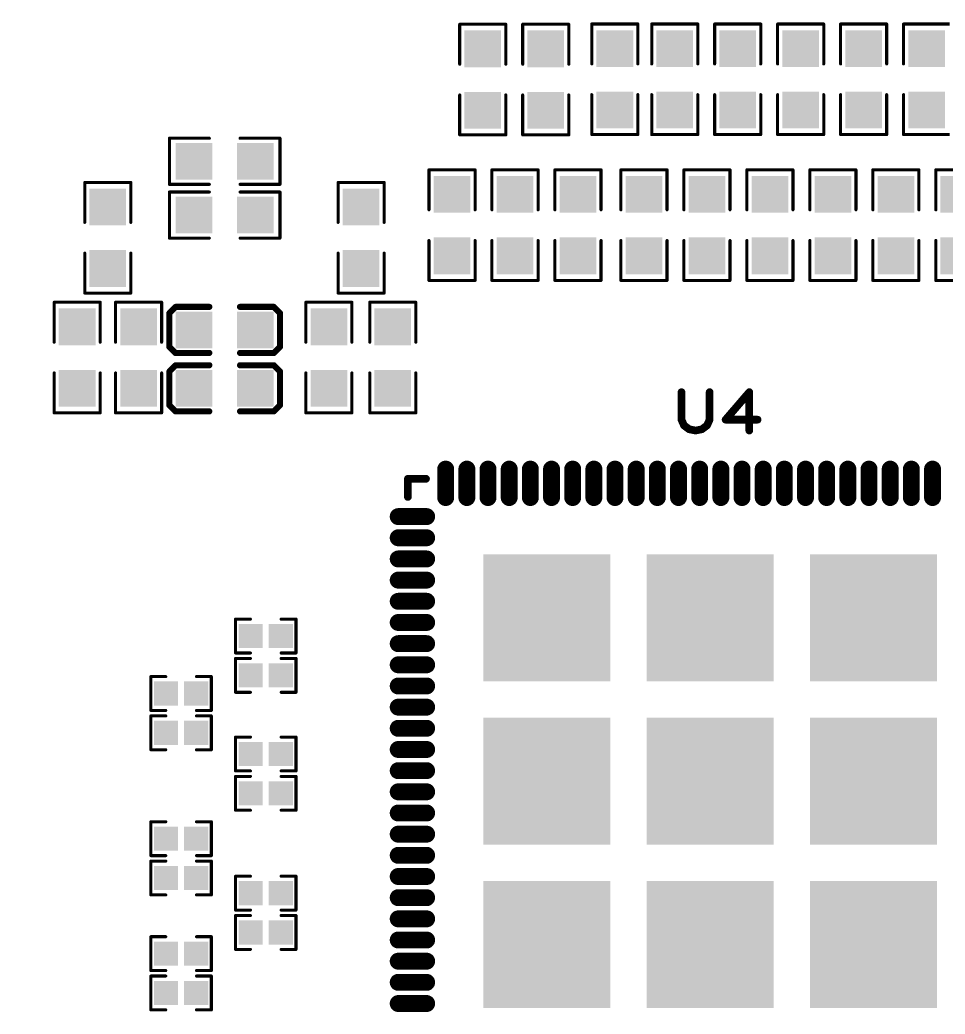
# Model space of a CAD drawing. Extents: x -13 to 102, y 0 to 99.
# Drawn here: x 13.78 to 29.08, y 48.15 to 64.59 of the extents above; entities that cross this region are included whole.
import ezdxf

# ---------------------------------------------------------------- set-up
doc = ezdxf.new("R2010")
doc.units = 0
doc.layers.get('0').update_dxf_attribs({"linetype": 'CONTINUOUS'})
doc.layers.get('DEFPOINTS').update_dxf_attribs({"linetype": 'CONTINUOUS'})
doc.layers.add('SILK_TOP_ART', color=251, linetype='CONTINUOUS')
doc.layers.add('SOLDER_TOP_ART', color=18, linetype='CONTINUOUS')
doc.layers.get('0').off()
doc.dimstyles.get("Standard").update_dxf_attribs({"dimtxt": 3, "dimasz": 3, "dimexe": 0.18, "dimexo": 0, "dimgap": 1.5, "dimtad": 0, "dimtih": 1, "dimtoh": 1, "dimzin": 0, "dimcen": 0.09, "dimazin": 3, "dimtfac": 1, "dimtofl": 0, "dimtmove": 0, "dimatfit": 3})

# ---------------------------------------------------------------- blocks, each defined once
blk = doc.blocks.new('ROUND_214')
at = {"const_width": 0.0508}
blk.add_lwpolyline([(-0.0254, 0, 1), (0.0254, 0, 1)], format="xyb", close=True, dxfattribs=at)
blk = doc.blocks.new('ROUND_159')
at = {"const_width": 0.0635}
blk.add_lwpolyline([(-0.03175, 0, 1), (0.03175, 0, 1)], format="xyb", close=True, dxfattribs=at)
blk = doc.blocks.new('ROUND_320')
at = {"const_width": 0.0254}
blk.add_lwpolyline([(-0.0127, 0, 1), (0.0127, 0, 1)], format="xyb", close=True, dxfattribs=at)
blk = doc.blocks.new('OBLONG_377')
at = {"const_width": 0.28}
blk.add_lwpolyline([(0, 0.235), (0, -0.235)], dxfattribs=at)
at = {"const_width": 0.14}
for points in [[(-0.07, 0.235, 1), (0.07, 0.235, 1)], [(-0.07, -0.235, 1), (0.07, -0.235, 1)]]:
    blk.add_lwpolyline(points, format="xyb", close=True, dxfattribs=at)
blk = doc.blocks.new('OBLONG_376')
at = {"const_width": 0.28}
blk.add_lwpolyline([(0.235, 0), (-0.235, 0)], dxfattribs=at)
at = {"const_width": 0.14}
for points in [[(-0.305, 0, 1), (-0.165, 0, 1)], [(0.165, 0, 1), (0.305, 0, 1)]]:
    blk.add_lwpolyline(points, format="xyb", close=True, dxfattribs=at)
blk = doc.blocks.new('SQUARE_333')
blk.add_solid([(0.304, 0.304), (0.304, -0.304), (-0.304, 0.304), (-0.304, -0.304)])
blk = doc.blocks.new('SQUARE_362')
blk.add_solid([(0.2, 0.2), (0.2, -0.2), (-0.2, 0.2), (-0.2, -0.2)])
blk = doc.blocks.new('*U174')
at = {"layer": 'SOLDER_TOP_ART', "color": 0, "linetype": 'CONTINUOUS'}
blk.add_text('88.00', height=3, dxfattribs=at).set_placement((39.771, 0.605))
blk = doc.blocks.new('*D168')
at = {"layer": 'DEFPOINTS', "color": 0, "linetype": 'CONTINUOUS'}
for p in [(1, 82.538), (89, 61.962), (89, 2.079)]:
    blk.add_point(p, dxfattribs=at)
at = {"layer": 'SOLDER_TOP_ART', "color": 0, "linetype": 'CONTINUOUS'}
for p, q in [((1, 82.538), (1, 1.899)), ((89, 61.962), (89, 1.899)), ((4, 2.079), (38.441, 2.079)), ((86, 2.079), (51.559, 2.079))]:
    blk.add_line(p, q, dxfattribs=at)
for points in [[(4, 2.579), (4, 1.579), (1, 2.079)], [(86, 2.579), (86, 1.579), (89, 2.079)]]:
    blk.add_solid(points, dxfattribs=at)
at = {"layer": 'SOLDER_TOP_ART', "linetype": 'CONTINUOUS'}
blk.add_blockref('*U174', (0, 0), dxfattribs=at)

msp = doc.modelspace()

# ---------------------------------------------------------------- linework, layer by layer
at = {"layer": 'SILK_TOP_ART'}
for points, const_width in [([(21.0566, 64.5144), (21.0566, 63.854)], 0.0508), ([(21.8186, 64.5144), (21.0566, 64.5144)], 0.0508), ([(21.8186, 63.854), (21.8186, 64.5144)], 0.0508), ([(22.098, 64.5144), (22.098, 63.854)], 0.0508), ([(22.86, 64.5144), (22.098, 64.5144)], 0.0508), ([(22.86, 63.854), (22.86, 64.5144)], 0.0508), ([(23.2402, 64.5192), (23.2402, 63.8588)], 0.0508), ([(24.0022, 64.5192), (23.2402, 64.5192)], 0.0508), ([(24.0022, 63.8588), (24.0022, 64.5192)], 0.0508), ([(24.2316, 64.5192), (24.2316, 63.8588)], 0.0508), ([(24.9936, 64.5192), (24.2316, 64.5192)], 0.0508), ([(24.9936, 63.8588), (24.9936, 64.5192)], 0.0508), ([(25.2722, 64.5192), (25.2722, 63.8588)], 0.0508), ([(26.0342, 64.5192), (25.2722, 64.5192)], 0.0508), ([(26.0342, 63.8588), (26.0342, 64.5192)], 0.0508), ([(26.3136, 64.5192), (26.3136, 63.8588)], 0.0508), ([(27.0756, 64.5192), (26.3136, 64.5192)], 0.0508), ([(27.0756, 63.8588), (27.0756, 64.5192)], 0.0508), ([(27.355, 64.5192), (27.355, 63.8588)], 0.0508), ([(28.117, 64.5192), (27.355, 64.5192)], 0.0508), ([(28.117, 63.8588), (28.117, 64.5192)], 0.0508), ([(28.3964, 64.5192), (28.3964, 63.8588)], 0.0508), ([(29.1584, 64.5192), (28.3964, 64.5192)], 0.0508), ([(21.0566, 62.6856), (21.0566, 63.346)], 0.0508), ([(21.8186, 63.346), (21.8186, 62.6856)], 0.0508), ([(22.098, 62.6856), (22.098, 63.346)], 0.0508), ([(22.86, 63.346), (22.86, 62.6856)], 0.0508), ([(23.2402, 62.6904), (23.2402, 63.3508)], 0.0508), ([(24.0022, 63.3508), (24.0022, 62.6904)], 0.0508), ([(24.2316, 62.6904), (24.2316, 63.3508)], 0.0508), ([(24.9936, 63.3508), (24.9936, 62.6904)], 0.0508), ([(25.2722, 62.6904), (25.2722, 63.3508)], 0.0508), ([(26.0342, 63.3508), (26.0342, 62.6904)], 0.0508), ([(26.3136, 62.6904), (26.3136, 63.3508)], 0.0508), ([(27.0756, 63.3508), (27.0756, 62.6904)], 0.0508), ([(27.355, 62.6904), (27.355, 63.3508)], 0.0508), ([(28.117, 63.3508), (28.117, 62.6904)], 0.0508), ([(28.3964, 62.6904), (28.3964, 63.3508)], 0.0508), ([(16.256, 62.63), (16.256, 61.868)], 0.0508), ([(16.9164, 62.63), (16.256, 62.63)], 0.0508), ([(17.4244, 62.63), (18.0848, 62.63)], 0.0508), ([(18.0848, 62.63), (18.0848, 61.868)], 0.0508), ([(21.8186, 62.6856), (21.0566, 62.6856)], 0.0508), ([(22.86, 62.6856), (22.098, 62.6856)], 0.0508), ([(24.0022, 62.6904), (23.2402, 62.6904)], 0.0508), ([(24.9936, 62.6904), (24.2316, 62.6904)], 0.0508), ([(26.0342, 62.6904), (25.2722, 62.6904)], 0.0508), ([(27.0756, 62.6904), (26.3136, 62.6904)], 0.0508), ([(28.117, 62.6904), (27.355, 62.6904)], 0.0508), ([(29.1584, 62.6904), (28.3964, 62.6904)], 0.0508), ([(20.5486, 62.1078), (20.5486, 61.4474)], 0.0508), ([(21.3106, 62.1078), (20.5486, 62.1078)], 0.0508), ([(21.3106, 61.4474), (21.3106, 62.1078)], 0.0508), ([(21.59, 62.1078), (21.59, 61.4474)], 0.0508), ([(22.352, 62.1078), (21.59, 62.1078)], 0.0508), ([(22.352, 61.4474), (22.352, 62.1078)], 0.0508), ([(22.6314, 62.1078), (22.6314, 61.4474)], 0.0508), ([(23.3934, 62.1078), (22.6314, 62.1078)], 0.0508), ([(23.3934, 61.4474), (23.3934, 62.1078)], 0.0508), ([(23.7228, 62.1078), (23.7228, 61.4474)], 0.0508), ([(24.4848, 62.1078), (23.7228, 62.1078)], 0.0508), ([(24.4848, 61.4474), (24.4848, 62.1078)], 0.0508), ([(24.7642, 62.1078), (24.7642, 61.4474)], 0.0508), ([(25.5262, 62.1078), (24.7642, 62.1078)], 0.0508), ([(25.5262, 61.4474), (25.5262, 62.1078)], 0.0508), ([(25.8056, 62.1078), (25.8056, 61.4474)], 0.0508), ([(26.5676, 62.1078), (25.8056, 62.1078)], 0.0508), ([(26.5676, 61.4474), (26.5676, 62.1078)], 0.0508), ([(26.847, 62.1078), (26.847, 61.4474)], 0.0508), ([(27.609, 62.1078), (26.847, 62.1078)], 0.0508), ([(27.609, 61.4474), (27.609, 62.1078)], 0.0508), ([(27.8884, 62.1078), (27.8884, 61.4474)], 0.0508), ([(28.6504, 62.1078), (27.8884, 62.1078)], 0.0508), ([(28.6504, 61.4474), (28.6504, 62.1078)], 0.0508), ([(28.9298, 62.1078), (28.9298, 61.4474)], 0.0508), ([(29.6918, 62.1078), (28.9298, 62.1078)], 0.0508), ([(14.8563, 61.8998), (14.8563, 61.2394)], 0.0508), ([(15.6183, 61.8998), (14.8563, 61.8998)], 0.0508), ([(15.6183, 61.2394), (15.6183, 61.8998)], 0.0508), ([(16.256, 61.868), (16.9164, 61.868)], 0.0508), ([(18.0848, 61.868), (17.4244, 61.868)], 0.0508), ([(19.0452, 61.8998), (19.0452, 61.2394)], 0.0508), ([(19.8072, 61.8998), (19.0452, 61.8998)], 0.0508), ([(19.8072, 61.2394), (19.8072, 61.8998)], 0.0508), ([(16.256, 61.741), (16.256, 60.979)], 0.0508), ([(16.9164, 61.741), (16.256, 61.741)], 0.0508), ([(17.4244, 61.741), (18.0848, 61.741)], 0.0508), ([(18.0848, 61.741), (18.0848, 60.979)], 0.0508), ([(16.256, 60.979), (16.9164, 60.979)], 0.0508), ([(18.0848, 60.979), (17.4244, 60.979)], 0.0508), ([(20.5486, 60.279), (20.5486, 60.9394)], 0.0508), ([(21.3106, 60.9394), (21.3106, 60.279)], 0.0508), ([(21.59, 60.279), (21.59, 60.9394)], 0.0508), ([(22.352, 60.9394), (22.352, 60.279)], 0.0508), ([(22.6314, 60.279), (22.6314, 60.9394)], 0.0508), ([(23.3934, 60.9394), (23.3934, 60.279)], 0.0508), ([(23.7228, 60.279), (23.7228, 60.9394)], 0.0508), ([(24.4848, 60.9394), (24.4848, 60.279)], 0.0508), ([(24.7642, 60.279), (24.7642, 60.9394)], 0.0508), ([(25.5262, 60.9394), (25.5262, 60.279)], 0.0508), ([(25.8056, 60.279), (25.8056, 60.9394)], 0.0508), ([(26.5676, 60.9394), (26.5676, 60.279)], 0.0508), ([(26.847, 60.279), (26.847, 60.9394)], 0.0508), ([(27.609, 60.9394), (27.609, 60.279)], 0.0508), ([(27.8884, 60.279), (27.8884, 60.9394)], 0.0508), ([(28.6504, 60.9394), (28.6504, 60.279)], 0.0508), ([(28.9298, 60.279), (28.9298, 60.9394)], 0.0508), ([(14.8563, 60.071), (14.8563, 60.7314)], 0.0508), ([(15.6183, 60.7314), (15.6183, 60.071)], 0.0508), ([(19.0452, 60.071), (19.0452, 60.7314)], 0.0508), ([(19.8072, 60.7314), (19.8072, 60.071)], 0.0508), ([(21.3106, 60.279), (20.5486, 60.279)], 0.0508), ([(22.352, 60.279), (21.59, 60.279)], 0.0508), ([(23.3934, 60.279), (22.6314, 60.279)], 0.0508), ([(24.4848, 60.279), (23.7228, 60.279)], 0.0508), ([(25.5262, 60.279), (24.7642, 60.279)], 0.0508), ([(26.5676, 60.279), (25.8056, 60.279)], 0.0508), ([(27.609, 60.279), (26.847, 60.279)], 0.0508), ([(28.6504, 60.279), (27.8884, 60.279)], 0.0508), ([(29.6918, 60.279), (28.9298, 60.279)], 0.0508), ([(15.6183, 60.071), (14.8563, 60.071)], 0.0508), ([(19.8072, 60.071), (19.0452, 60.071)], 0.0508), ([(14.351, 59.9186), (14.351, 59.2582)], 0.0508), ([(15.113, 59.9186), (14.351, 59.9186)], 0.0508), ([(15.113, 59.2582), (15.113, 59.9186)], 0.0508), ([(15.3662, 59.9186), (15.3662, 59.2582)], 0.0508), ([(16.1282, 59.9186), (15.3662, 59.9186)], 0.0508), ([(16.1282, 59.2582), (16.1282, 59.9186)], 0.0508), ([(16.256, 59.7375), (16.3609, 59.8424)], 0.1016), ([(16.3609, 59.8424), (16.9164, 59.8424)], 0.1016), ([(17.9832, 59.8424), (17.4244, 59.8424)], 0.1016), ([(18.0848, 59.7408), (17.9832, 59.8424)], 0.1016), ([(18.5126, 59.9186), (18.5126, 59.2582)], 0.0508), ([(19.2746, 59.9186), (18.5126, 59.9186)], 0.0508), ([(19.2746, 59.2582), (19.2746, 59.9186)], 0.0508), ([(19.5686, 59.9186), (19.5686, 59.2582)], 0.0508), ([(20.3306, 59.9186), (19.5686, 59.9186)], 0.0508), ([(20.3306, 59.2582), (20.3306, 59.9186)], 0.0508), ([(16.256, 59.1817), (16.256, 59.7375)], 0.1016), ([(18.0848, 59.182), (18.0848, 59.7408)], 0.1016), ([(16.3576, 59.0804), (16.256, 59.1817)], 0.1016), ([(17.9832, 59.0804), (18.0848, 59.182)], 0.1016), ([(16.9164, 59.0804), (16.3576, 59.0804)], 0.1016), ([(17.4244, 59.0804), (17.9832, 59.0804)], 0.1016), ([(16.256, 58.7723), (16.3609, 58.8772)], 0.1016), ([(16.3609, 58.8772), (16.9164, 58.8772)], 0.1016), ([(17.9832, 58.8772), (17.4244, 58.8772)], 0.1016), ([(18.0848, 58.7756), (17.9832, 58.8772)], 0.1016), ([(14.351, 58.0898), (14.351, 58.7502)], 0.0508), ([(15.113, 58.7502), (15.113, 58.0898)], 0.0508), ([(15.3662, 58.0898), (15.3662, 58.7502)], 0.0508), ([(16.1282, 58.7502), (16.1282, 58.0898)], 0.0508), ([(16.256, 58.2165), (16.256, 58.7723)], 0.1016), ([(18.0848, 58.2168), (18.0848, 58.7756)], 0.1016), ([(18.5126, 58.0898), (18.5126, 58.7502)], 0.0508), ([(19.2746, 58.7502), (19.2746, 58.0898)], 0.0508), ([(19.5686, 58.0898), (19.5686, 58.7502)], 0.0508), ([(20.3306, 58.7502), (20.3306, 58.0898)], 0.0508), ([(24.7235, 58.4327), (24.7235, 57.9776)], 0.127), ([(25.1891, 57.9776), (25.1891, 58.4327)], 0.127), ([(25.8453, 58.4327), (25.4537, 57.9776)], 0.127), ([(25.8453, 57.7977), (25.8453, 58.4327)], 0.127), ([(16.3576, 58.1152), (16.256, 58.2165)], 0.1016), ([(17.9832, 58.1152), (18.0848, 58.2168)], 0.1016), ([(15.113, 58.0898), (14.351, 58.0898)], 0.0508), ([(16.1282, 58.0898), (15.3662, 58.0898)], 0.0508), ([(16.9164, 58.1152), (16.3576, 58.1152)], 0.1016), ([(17.4244, 58.1152), (17.9832, 58.1152)], 0.1016), ([(19.2746, 58.0898), (18.5126, 58.0898)], 0.0508), ([(20.3306, 58.0898), (19.5686, 58.0898)], 0.0508), ([(24.7235, 57.9776), (24.7658, 57.8823)], 0.127), ([(25.1468, 57.8823), (25.1891, 57.9776)], 0.127), ([(25.4537, 57.9776), (25.9829, 57.9776)], 0.127), ([(24.7658, 57.8823), (24.8505, 57.8189)], 0.127), ([(24.8505, 57.8189), (24.9563, 57.7977)], 0.127), ([(24.9563, 57.7977), (25.0621, 57.8189)], 0.127), ([(25.0621, 57.8189), (25.1468, 57.8823)], 0.127), ([(20.5, 57), (20.2, 57)], 0.127), ([(20.2, 57), (20.2, 56.7)], 0.127), ([(17.35, 54.68), (17.35, 54.12)], 0.0508), ([(17.596, 54.68), (17.35, 54.68)], 0.0508), ([(18.104, 54.68), (18.35, 54.68)], 0.0508), ([(18.35, 54.68), (18.35, 54.12)], 0.0508), ([(17.35, 54.12), (17.596, 54.12)], 0.0508), ([(18.35, 54.12), (18.104, 54.12)], 0.0508), ([(17.35, 54.03), (17.35, 53.47)], 0.0508), ([(17.596, 54.03), (17.35, 54.03)], 0.0508), ([(18.104, 54.03), (18.35, 54.03)], 0.0508), ([(18.35, 54.03), (18.35, 53.47)], 0.0508), ([(15.95, 53.73), (15.95, 53.17)], 0.0508), ([(16.196, 53.73), (15.95, 53.73)], 0.0508), ([(16.704, 53.73), (16.95, 53.73)], 0.0508), ([(16.95, 53.73), (16.95, 53.17)], 0.0508), ([(17.35, 53.47), (17.596, 53.47)], 0.0508), ([(18.35, 53.47), (18.104, 53.47)], 0.0508), ([(15.95, 53.17), (16.196, 53.17)], 0.0508), ([(15.95, 53.08), (15.95, 52.52)], 0.0508), ([(16.196, 53.08), (15.95, 53.08)], 0.0508), ([(16.95, 53.17), (16.704, 53.17)], 0.0508), ([(16.704, 53.08), (16.95, 53.08)], 0.0508), ([(16.95, 53.08), (16.95, 52.52)], 0.0508), ([(17.35, 52.73), (17.35, 52.17)], 0.0508), ([(17.596, 52.73), (17.35, 52.73)], 0.0508), ([(18.104, 52.73), (18.35, 52.73)], 0.0508), ([(18.35, 52.73), (18.35, 52.17)], 0.0508), ([(15.95, 52.52), (16.196, 52.52)], 0.0508), ([(16.95, 52.52), (16.704, 52.52)], 0.0508), ([(17.35, 52.17), (17.596, 52.17)], 0.0508), ([(17.35, 52.08), (17.35, 51.52)], 0.0508), ([(17.596, 52.08), (17.35, 52.08)], 0.0508), ([(18.35, 52.17), (18.104, 52.17)], 0.0508), ([(18.104, 52.08), (18.35, 52.08)], 0.0508), ([(18.35, 52.08), (18.35, 51.52)], 0.0508), ([(17.35, 51.52), (17.596, 51.52)], 0.0508), ([(18.35, 51.52), (18.104, 51.52)], 0.0508), ([(15.95, 51.33), (16.196, 51.33)], 0.0508), ([(15.95, 50.77), (15.95, 51.33)], 0.0508), ([(16.95, 51.33), (16.704, 51.33)], 0.0508), ([(16.95, 50.77), (16.95, 51.33)], 0.0508), ([(16.196, 50.77), (15.95, 50.77)], 0.0508), ([(16.704, 50.77), (16.95, 50.77)], 0.0508), ([(15.95, 50.68), (16.196, 50.68)], 0.0508), ([(15.95, 50.12), (15.95, 50.68)], 0.0508), ([(16.95, 50.68), (16.704, 50.68)], 0.0508), ([(16.95, 50.12), (16.95, 50.68)], 0.0508), ([(17.35, 50.43), (17.596, 50.43)], 0.0508), ([(17.35, 49.87), (17.35, 50.43)], 0.0508), ([(18.35, 50.43), (18.104, 50.43)], 0.0508), ([(18.35, 49.87), (18.35, 50.43)], 0.0508), ([(16.196, 50.12), (15.95, 50.12)], 0.0508), ([(16.704, 50.12), (16.95, 50.12)], 0.0508), ([(17.596, 49.87), (17.35, 49.87)], 0.0508), ([(17.35, 49.78), (17.596, 49.78)], 0.0508), ([(17.35, 49.22), (17.35, 49.78)], 0.0508), ([(18.104, 49.87), (18.35, 49.87)], 0.0508), ([(18.35, 49.78), (18.104, 49.78)], 0.0508), ([(18.35, 49.22), (18.35, 49.78)], 0.0508), ([(15.95, 49.43), (16.196, 49.43)], 0.0508), ([(15.95, 48.87), (15.95, 49.43)], 0.0508), ([(16.95, 49.43), (16.704, 49.43)], 0.0508), ([(16.95, 48.87), (16.95, 49.43)], 0.0508), ([(17.596, 49.22), (17.35, 49.22)], 0.0508), ([(18.104, 49.22), (18.35, 49.22)], 0.0508), ([(16.196, 48.87), (15.95, 48.87)], 0.0508), ([(16.704, 48.87), (16.95, 48.87)], 0.0508), ([(15.95, 48.78), (16.196, 48.78)], 0.0508), ([(15.95, 48.22), (15.95, 48.78)], 0.0508), ([(16.95, 48.78), (16.704, 48.78)], 0.0508), ([(16.95, 48.22), (16.95, 48.78)], 0.0508), ([(16.196, 48.22), (15.95, 48.22)], 0.0508), ([(16.704, 48.22), (16.95, 48.22)], 0.0508)]:
    msp.add_lwpolyline(points, dxfattribs=dict(at, const_width=const_width))
at = {"layer": 'SOLDER_TOP_ART'}
for points in [[(21.45, 53.65), (21.45, 55.75), (23.55, 53.65), (23.55, 55.75)], [(24.15, 53.65), (24.15, 55.75), (26.25, 53.65), (26.25, 55.75)], [(26.85, 53.65), (26.85, 55.75), (28.95, 53.65), (28.95, 55.75)], [(21.45, 50.95), (21.45, 53.05), (23.55, 50.95), (23.55, 53.05)], [(24.15, 50.95), (24.15, 53.05), (26.25, 50.95), (26.25, 53.05)], [(26.85, 50.95), (26.85, 53.05), (28.95, 50.95), (28.95, 53.05)], [(21.45, 48.25), (21.45, 50.35), (23.55, 48.25), (23.55, 50.35)], [(24.15, 48.25), (24.15, 50.35), (26.25, 48.25), (26.25, 50.35)], [(26.85, 48.25), (26.85, 50.35), (28.95, 48.25), (28.95, 50.35)]]:
    msp.add_solid(points, dxfattribs=at)

# ---------------------------------------------------------------- block references
at = {"layer": 'SILK_TOP_ART'}
for name, p in [('ROUND_320', (21.0566, 64.5144)), ('ROUND_320', (21.0566, 64.5144)), ('ROUND_320', (21.8186, 64.5144)), ('ROUND_320', (21.8186, 64.5144)), ('ROUND_320', (22.098, 64.5144)), ('ROUND_320', (22.098, 64.5144)), ('ROUND_320', (22.86, 64.5144)), ('ROUND_320', (22.86, 64.5144)), ('ROUND_320', (23.2402, 64.5192)), ('ROUND_320', (23.2402, 64.5192)), ('ROUND_320', (24.0022, 64.5192)), ('ROUND_320', (24.0022, 64.5192)), ('ROUND_320', (24.2316, 64.5192)), ('ROUND_320', (24.2316, 64.5192)), ('ROUND_320', (24.9936, 64.5192)), ('ROUND_320', (24.9936, 64.5192)), ('ROUND_320', (25.2722, 64.5192)), ('ROUND_320', (25.2722, 64.5192)), ('ROUND_320', (26.0342, 64.5192)), ('ROUND_320', (26.0342, 64.5192)), ('ROUND_320', (26.3136, 64.5192)), ('ROUND_320', (26.3136, 64.5192)), ('ROUND_320', (27.0756, 64.5192)), ('ROUND_320', (27.0756, 64.5192)), ('ROUND_320', (27.355, 64.5192)), ('ROUND_320', (27.355, 64.5192)), ('ROUND_320', (28.117, 64.5192)), ('ROUND_320', (28.117, 64.5192)), ('ROUND_320', (28.3964, 64.5192)), ('ROUND_320', (28.3964, 64.5192)), ('ROUND_320', (21.0566, 63.854)), ('ROUND_320', (21.8186, 63.854)), ('ROUND_320', (22.098, 63.854)), ('ROUND_320', (22.86, 63.854)), ('ROUND_320', (23.2402, 63.8588)), ('ROUND_320', (24.0022, 63.8588)), ('ROUND_320', (24.2316, 63.8588)), ('ROUND_320', (24.9936, 63.8588)), ('ROUND_320', (25.2722, 63.8588)), ('ROUND_320', (26.0342, 63.8588)), ('ROUND_320', (26.3136, 63.8588)), ('ROUND_320', (27.0756, 63.8588)), ('ROUND_320', (27.355, 63.8588)), ('ROUND_320', (28.117, 63.8588)), ('ROUND_320', (28.3964, 63.8588)), ('ROUND_320', (21.0566, 63.346)), ('ROUND_320', (21.8186, 63.346)), ('ROUND_320', (22.098, 63.346)), ('ROUND_320', (22.86, 63.346)), ('ROUND_320', (23.2402, 63.3508)), ('ROUND_320', (24.0022, 63.3508)), ('ROUND_320', (24.2316, 63.3508)), ('ROUND_320', (24.9936, 63.3508)), ('ROUND_320', (25.2722, 63.3508)), ('ROUND_320', (26.0342, 63.3508)), ('ROUND_320', (26.3136, 63.3508)), ('ROUND_320', (27.0756, 63.3508)), ('ROUND_320', (27.355, 63.3508)), ('ROUND_320', (28.117, 63.3508)), ('ROUND_320', (28.3964, 63.3508)), ('ROUND_320', (16.256, 62.63)), ('ROUND_320', (16.256, 62.63)), ('ROUND_320', (16.9164, 62.63)), ('ROUND_320', (17.4244, 62.63)), ('ROUND_320', (18.0848, 62.63)), ('ROUND_320', (18.0848, 62.63)), ('ROUND_320', (21.0566, 62.6856)), ('ROUND_320', (21.0566, 62.6856)), ('ROUND_320', (21.8186, 62.6856)), ('ROUND_320', (21.8186, 62.6856)), ('ROUND_320', (22.098, 62.6856)), ('ROUND_320', (22.098, 62.6856)), ('ROUND_320', (22.86, 62.6856)), ('ROUND_320', (22.86, 62.6856)), ('ROUND_320', (23.2402, 62.6904)), ('ROUND_320', (23.2402, 62.6904)), ('ROUND_320', (24.0022, 62.6904)), ('ROUND_320', (24.0022, 62.6904)), ('ROUND_320', (24.2316, 62.6904)), ('ROUND_320', (24.2316, 62.6904)), ('ROUND_320', (24.9936, 62.6904)), ('ROUND_320', (24.9936, 62.6904)), ('ROUND_320', (25.2722, 62.6904)), ('ROUND_320', (25.2722, 62.6904)), ('ROUND_320', (26.0342, 62.6904)), ('ROUND_320', (26.0342, 62.6904)), ('ROUND_320', (26.3136, 62.6904)), ('ROUND_320', (26.3136, 62.6904)), ('ROUND_320', (27.0756, 62.6904)), ('ROUND_320', (27.0756, 62.6904)), ('ROUND_320', (27.355, 62.6904)), ('ROUND_320', (27.355, 62.6904)), ('ROUND_320', (28.117, 62.6904)), ('ROUND_320', (28.117, 62.6904)), ('ROUND_320', (28.3964, 62.6904)), ('ROUND_320', (28.3964, 62.6904)), ('ROUND_320', (20.5486, 62.1078)), ('ROUND_320', (20.5486, 62.1078)), ('ROUND_320', (21.3106, 62.1078)), ('ROUND_320', (21.3106, 62.1078)), ('ROUND_320', (21.59, 62.1078)), ('ROUND_320', (21.59, 62.1078)), ('ROUND_320', (22.352, 62.1078)), ('ROUND_320', (22.352, 62.1078)), ('ROUND_320', (22.6314, 62.1078)), ('ROUND_320', (22.6314, 62.1078)), ('ROUND_320', (23.3934, 62.1078)), ('ROUND_320', (23.3934, 62.1078)), ('ROUND_320', (23.7228, 62.1078)), ('ROUND_320', (23.7228, 62.1078)), ('ROUND_320', (24.4848, 62.1078)), ('ROUND_320', (24.4848, 62.1078)), ('ROUND_320', (24.7642, 62.1078)), ('ROUND_320', (24.7642, 62.1078)), ('ROUND_320', (25.5262, 62.1078)), ('ROUND_320', (25.5262, 62.1078)), ('ROUND_320', (25.8056, 62.1078)), ('ROUND_320', (25.8056, 62.1078)), ('ROUND_320', (26.5676, 62.1078)), ('ROUND_320', (26.5676, 62.1078)), ('ROUND_320', (26.847, 62.1078)), ('ROUND_320', (26.847, 62.1078)), ('ROUND_320', (27.609, 62.1078)), ('ROUND_320', (27.609, 62.1078)), ('ROUND_320', (27.8884, 62.1078)), ('ROUND_320', (27.8884, 62.1078)), ('ROUND_320', (28.6504, 62.1078)), ('ROUND_320', (28.6504, 62.1078)), ('ROUND_320', (28.9298, 62.1078)), ('ROUND_320', (28.9298, 62.1078)), ('ROUND_320', (14.8563, 61.8998)), ('ROUND_320', (14.8563, 61.8998)), ('ROUND_320', (15.6183, 61.8998)), ('ROUND_320', (15.6183, 61.8998)), ('ROUND_320', (16.256, 61.868)), ('ROUND_320', (16.256, 61.868)), ('ROUND_320', (16.9164, 61.868)), ('ROUND_320', (17.4244, 61.868)), ('ROUND_320', (18.0848, 61.868)), ('ROUND_320', (18.0848, 61.868)), ('ROUND_320', (19.0452, 61.8998)), ('ROUND_320', (19.0452, 61.8998)), ('ROUND_320', (19.8072, 61.8998)), ('ROUND_320', (19.8072, 61.8998)), ('ROUND_320', (16.256, 61.741)), ('ROUND_320', (16.256, 61.741)), ('ROUND_320', (16.9164, 61.741)), ('ROUND_320', (17.4244, 61.741)), ('ROUND_320', (18.0848, 61.741)), ('ROUND_320', (18.0848, 61.741)), ('ROUND_320', (20.5486, 61.4474)), ('ROUND_320', (21.3106, 61.4474)), ('ROUND_320', (21.59, 61.4474)), ('ROUND_320', (22.352, 61.4474)), ('ROUND_320', (22.6314, 61.4474)), ('ROUND_320', (23.3934, 61.4474)), ('ROUND_320', (23.7228, 61.4474)), ('ROUND_320', (24.4848, 61.4474)), ('ROUND_320', (24.7642, 61.4474)), ('ROUND_320', (25.5262, 61.4474)), ('ROUND_320', (25.8056, 61.4474)), ('ROUND_320', (26.5676, 61.4474)), ('ROUND_320', (26.847, 61.4474)), ('ROUND_320', (27.609, 61.4474)), ('ROUND_320', (27.8884, 61.4474)), ('ROUND_320', (28.6504, 61.4474)), ('ROUND_320', (28.9298, 61.4474)), ('ROUND_320', (14.8563, 61.2394)), ('ROUND_320', (15.6183, 61.2394)), ('ROUND_320', (19.0452, 61.2394)), ('ROUND_320', (19.8072, 61.2394)), ('ROUND_320', (16.256, 60.979)), ('ROUND_320', (16.256, 60.979)), ('ROUND_320', (16.9164, 60.979)), ('ROUND_320', (17.4244, 60.979)), ('ROUND_320', (18.0848, 60.979)), ('ROUND_320', (18.0848, 60.979)), ('ROUND_320', (20.5486, 60.9394)), ('ROUND_320', (21.3106, 60.9394)), ('ROUND_320', (21.59, 60.9394)), ('ROUND_320', (22.352, 60.9394)), ('ROUND_320', (22.6314, 60.9394)), ('ROUND_320', (23.3934, 60.9394)), ('ROUND_320', (23.7228, 60.9394)), ('ROUND_320', (24.4848, 60.9394)), ('ROUND_320', (24.7642, 60.9394)), ('ROUND_320', (25.5262, 60.9394)), ('ROUND_320', (25.8056, 60.9394)), ('ROUND_320', (26.5676, 60.9394)), ('ROUND_320', (26.847, 60.9394)), ('ROUND_320', (27.609, 60.9394)), ('ROUND_320', (27.8884, 60.9394)), ('ROUND_320', (28.6504, 60.9394)), ('ROUND_320', (28.9298, 60.9394)), ('ROUND_320', (14.8563, 60.7314)), ('ROUND_320', (15.6183, 60.7314)), ('ROUND_320', (19.0452, 60.7314)), ('ROUND_320', (19.8072, 60.7314)), ('ROUND_320', (20.5486, 60.279)), ('ROUND_320', (20.5486, 60.279)), ('ROUND_320', (21.3106, 60.279)), ('ROUND_320', (21.3106, 60.279)), ('ROUND_320', (21.59, 60.279)), ('ROUND_320', (21.59, 60.279)), ('ROUND_320', (22.352, 60.279)), ('ROUND_320', (22.352, 60.279)), ('ROUND_320', (22.6314, 60.279)), ('ROUND_320', (22.6314, 60.279)), ('ROUND_320', (23.3934, 60.279)), ('ROUND_320', (23.3934, 60.279)), ('ROUND_320', (23.7228, 60.279)), ('ROUND_320', (23.7228, 60.279)), ('ROUND_320', (24.4848, 60.279)), ('ROUND_320', (24.4848, 60.279)), ('ROUND_320', (24.7642, 60.279)), ('ROUND_320', (24.7642, 60.279)), ('ROUND_320', (25.5262, 60.279)), ('ROUND_320', (25.5262, 60.279)), ('ROUND_320', (25.8056, 60.279)), ('ROUND_320', (25.8056, 60.279)), ('ROUND_320', (26.5676, 60.279)), ('ROUND_320', (26.5676, 60.279)), ('ROUND_320', (26.847, 60.279)), ('ROUND_320', (26.847, 60.279)), ('ROUND_320', (27.609, 60.279)), ('ROUND_320', (27.609, 60.279)), ('ROUND_320', (27.8884, 60.279)), ('ROUND_320', (27.8884, 60.279)), ('ROUND_320', (28.6504, 60.279)), ('ROUND_320', (28.6504, 60.279)), ('ROUND_320', (28.9298, 60.279)), ('ROUND_320', (28.9298, 60.279)), ('ROUND_320', (14.8563, 60.071)), ('ROUND_320', (14.8563, 60.071)), ('ROUND_320', (15.6183, 60.071)), ('ROUND_320', (15.6183, 60.071)), ('ROUND_320', (19.0452, 60.071)), ('ROUND_320', (19.0452, 60.071)), ('ROUND_320', (19.8072, 60.071)), ('ROUND_320', (19.8072, 60.071)), ('ROUND_320', (14.351, 59.9186)), ('ROUND_320', (14.351, 59.9186)), ('ROUND_320', (15.113, 59.9186)), ('ROUND_320', (15.113, 59.9186)), ('ROUND_320', (15.3662, 59.9186)), ('ROUND_320', (15.3662, 59.9186)), ('ROUND_320', (16.1282, 59.9186)), ('ROUND_320', (16.1282, 59.9186)), ('ROUND_214', (16.3609, 59.8424)), ('ROUND_214', (16.3609, 59.8424)), ('ROUND_214', (16.9164, 59.8424)), ('ROUND_214', (17.4244, 59.8424)), ('ROUND_214', (17.9832, 59.8424)), ('ROUND_214', (17.9832, 59.8424)), ('ROUND_320', (18.5126, 59.9186)), ('ROUND_320', (18.5126, 59.9186)), ('ROUND_320', (19.2746, 59.9186)), ('ROUND_320', (19.2746, 59.9186)), ('ROUND_320', (19.5686, 59.9186)), ('ROUND_320', (19.5686, 59.9186)), ('ROUND_320', (20.3306, 59.9186)), ('ROUND_320', (20.3306, 59.9186)), ('ROUND_214', (16.256, 59.7375)), ('ROUND_214', (16.256, 59.7375)), ('ROUND_214', (18.0848, 59.7408)), ('ROUND_214', (18.0848, 59.7408)), ('ROUND_320', (14.351, 59.2582)), ('ROUND_320', (15.113, 59.2582)), ('ROUND_320', (15.3662, 59.2582)), ('ROUND_320', (16.1282, 59.2582)), ('ROUND_214', (16.256, 59.1817)), ('ROUND_214', (16.256, 59.1817)), ('ROUND_214', (18.0848, 59.182)), ('ROUND_214', (18.0848, 59.182)), ('ROUND_320', (18.5126, 59.2582)), ('ROUND_320', (19.2746, 59.2582)), ('ROUND_320', (19.5686, 59.2582)), ('ROUND_320', (20.3306, 59.2582)), ('ROUND_214', (16.3576, 59.0804)), ('ROUND_214', (16.3576, 59.0804)), ('ROUND_214', (16.9164, 59.0804)), ('ROUND_214', (17.4244, 59.0804)), ('ROUND_214', (17.9832, 59.0804)), ('ROUND_214', (17.9832, 59.0804)), ('ROUND_214', (16.3609, 58.8772)), ('ROUND_214', (16.3609, 58.8772)), ('ROUND_214', (16.9164, 58.8772)), ('ROUND_214', (17.4244, 58.8772)), ('ROUND_214', (17.9832, 58.8772)), ('ROUND_214', (17.9832, 58.8772)), ('ROUND_320', (14.351, 58.7502)), ('ROUND_320', (15.113, 58.7502)), ('ROUND_320', (15.3662, 58.7502)), ('ROUND_320', (16.1282, 58.7502)), ('ROUND_214', (16.256, 58.7723)), ('ROUND_214', (16.256, 58.7723)), ('ROUND_214', (18.0848, 58.7756)), ('ROUND_214', (18.0848, 58.7756)), ('ROUND_320', (18.5126, 58.7502)), ('ROUND_320', (19.2746, 58.7502)), ('ROUND_320', (19.5686, 58.7502)), ('ROUND_320', (20.3306, 58.7502)), ('ROUND_159', (24.7235, 58.4327)), ('ROUND_159', (25.1891, 58.4327)), ('ROUND_159', (25.8453, 58.4327)), ('ROUND_214', (16.256, 58.2165)), ('ROUND_214', (16.256, 58.2165)), ('ROUND_214', (18.0848, 58.2168)), ('ROUND_214', (18.0848, 58.2168)), ('ROUND_320', (14.351, 58.0898)), ('ROUND_320', (14.351, 58.0898)), ('ROUND_320', (15.113, 58.0898)), ('ROUND_320', (15.113, 58.0898)), ('ROUND_320', (15.3662, 58.0898)), ('ROUND_320', (15.3662, 58.0898)), ('ROUND_320', (16.1282, 58.0898)), ('ROUND_320', (16.1282, 58.0898)), ('ROUND_214', (16.3576, 58.1152)), ('ROUND_214', (16.3576, 58.1152)), ('ROUND_214', (16.9164, 58.1152)), ('ROUND_214', (17.4244, 58.1152)), ('ROUND_214', (17.9832, 58.1152)), ('ROUND_214', (17.9832, 58.1152)), ('ROUND_320', (18.5126, 58.0898)), ('ROUND_320', (18.5126, 58.0898)), ('ROUND_320', (19.2746, 58.0898)), ('ROUND_320', (19.2746, 58.0898)), ('ROUND_320', (19.5686, 58.0898)), ('ROUND_320', (19.5686, 58.0898)), ('ROUND_320', (20.3306, 58.0898)), ('ROUND_320', (20.3306, 58.0898)), ('ROUND_159', (24.7235, 57.9776)), ('ROUND_159', (25.1891, 57.9776)), ('ROUND_159', (25.4537, 57.9776)), ('ROUND_159', (25.9829, 57.9776)), ('ROUND_159', (24.7658, 57.8823)), ('ROUND_159', (24.8505, 57.8189)), ('ROUND_159', (24.9563, 57.7977)), ('ROUND_159', (25.0621, 57.8189)), ('ROUND_159', (25.1468, 57.8823)), ('ROUND_159', (25.8453, 57.7977)), ('ROUND_159', (20.2, 57)), ('ROUND_159', (20.2, 57)), ('ROUND_159', (20.5, 57)), ('ROUND_159', (20.2, 56.7)), ('ROUND_320', (17.35, 54.68)), ('ROUND_320', (17.35, 54.68)), ('ROUND_320', (17.596, 54.68)), ('ROUND_320', (18.104, 54.68)), ('ROUND_320', (18.35, 54.68)), ('ROUND_320', (18.35, 54.68)), ('ROUND_320', (17.35, 54.12)), ('ROUND_320', (17.35, 54.12)), ('ROUND_320', (17.596, 54.12)), ('ROUND_320', (18.104, 54.12)), ('ROUND_320', (18.35, 54.12)), ('ROUND_320', (18.35, 54.12)), ('ROUND_320', (17.35, 54.03)), ('ROUND_320', (17.35, 54.03)), ('ROUND_320', (17.596, 54.03)), ('ROUND_320', (18.104, 54.03)), ('ROUND_320', (18.35, 54.03)), ('ROUND_320', (18.35, 54.03)), ('ROUND_320', (15.95, 53.73)), ('ROUND_320', (15.95, 53.73)), ('ROUND_320', (16.196, 53.73)), ('ROUND_320', (16.704, 53.73)), ('ROUND_320', (16.95, 53.73)), ('ROUND_320', (16.95, 53.73)), ('ROUND_320', (17.35, 53.47)), ('ROUND_320', (17.35, 53.47)), ('ROUND_320', (17.596, 53.47)), ('ROUND_320', (18.104, 53.47)), ('ROUND_320', (18.35, 53.47)), ('ROUND_320', (18.35, 53.47)), ('ROUND_320', (15.95, 53.17)), ('ROUND_320', (15.95, 53.17)), ('ROUND_320', (15.95, 53.08)), ('ROUND_320', (15.95, 53.08)), ('ROUND_320', (16.196, 53.17)), ('ROUND_320', (16.196, 53.08)), ('ROUND_320', (16.704, 53.17)), ('ROUND_320', (16.704, 53.08)), ('ROUND_320', (16.95, 53.17)), ('ROUND_320', (16.95, 53.17)), ('ROUND_320', (16.95, 53.08)), ('ROUND_320', (16.95, 53.08)), ('ROUND_320', (17.35, 52.73)), ('ROUND_320', (17.35, 52.73)), ('ROUND_320', (17.596, 52.73)), ('ROUND_320', (18.104, 52.73)), ('ROUND_320', (18.35, 52.73)), ('ROUND_320', (18.35, 52.73)), ('ROUND_320', (15.95, 52.52)), ('ROUND_320', (15.95, 52.52)), ('ROUND_320', (16.196, 52.52)), ('ROUND_320', (16.704, 52.52)), ('ROUND_320', (16.95, 52.52)), ('ROUND_320', (16.95, 52.52)), ('ROUND_320', (17.35, 52.17)), ('ROUND_320', (17.35, 52.17)), ('ROUND_320', (17.35, 52.08)), ('ROUND_320', (17.35, 52.08)), ('ROUND_320', (17.596, 52.17)), ('ROUND_320', (17.596, 52.08)), ('ROUND_320', (18.104, 52.17)), ('ROUND_320', (18.104, 52.08)), ('ROUND_320', (18.35, 52.17)), ('ROUND_320', (18.35, 52.17)), ('ROUND_320', (18.35, 52.08)), ('ROUND_320', (18.35, 52.08)), ('ROUND_320', (17.35, 51.52)), ('ROUND_320', (17.35, 51.52)), ('ROUND_320', (17.596, 51.52)), ('ROUND_320', (18.104, 51.52)), ('ROUND_320', (18.35, 51.52)), ('ROUND_320', (18.35, 51.52)), ('ROUND_320', (15.95, 51.33)), ('ROUND_320', (15.95, 51.33)), ('ROUND_320', (16.196, 51.33)), ('ROUND_320', (16.704, 51.33)), ('ROUND_320', (16.95, 51.33)), ('ROUND_320', (16.95, 51.33)), ('ROUND_320', (15.95, 50.77)), ('ROUND_320', (15.95, 50.77)), ('ROUND_320', (16.196, 50.77)), ('ROUND_320', (16.704, 50.77)), ('ROUND_320', (16.95, 50.77)), ('ROUND_320', (16.95, 50.77)), ('ROUND_320', (15.95, 50.68)), ('ROUND_320', (15.95, 50.68)), ('ROUND_320', (16.196, 50.68)), ('ROUND_320', (16.704, 50.68)), ('ROUND_320', (16.95, 50.68)), ('ROUND_320', (16.95, 50.68)), ('ROUND_320', (17.35, 50.43)), ('ROUND_320', (17.35, 50.43)), ('ROUND_320', (17.596, 50.43)), ('ROUND_320', (18.104, 50.43)), ('ROUND_320', (18.35, 50.43)), ('ROUND_320', (18.35, 50.43)), ('ROUND_320', (15.95, 50.12)), ('ROUND_320', (15.95, 50.12)), ('ROUND_320', (16.196, 50.12)), ('ROUND_320', (16.704, 50.12)), ('ROUND_320', (16.95, 50.12)), ('ROUND_320', (16.95, 50.12)), ('ROUND_320', (17.35, 49.87)), ('ROUND_320', (17.35, 49.87)), ('ROUND_320', (17.35, 49.78)), ('ROUND_320', (17.35, 49.78)), ('ROUND_320', (17.596, 49.87)), ('ROUND_320', (17.596, 49.78)), ('ROUND_320', (18.104, 49.87)), ('ROUND_320', (18.104, 49.78)), ('ROUND_320', (18.35, 49.87)), ('ROUND_320', (18.35, 49.87)), ('ROUND_320', (18.35, 49.78)), ('ROUND_320', (18.35, 49.78)), ('ROUND_320', (15.95, 49.43)), ('ROUND_320', (15.95, 49.43)), ('ROUND_320', (16.196, 49.43)), ('ROUND_320', (16.704, 49.43)), ('ROUND_320', (16.95, 49.43)), ('ROUND_320', (16.95, 49.43)), ('ROUND_320', (17.35, 49.22)), ('ROUND_320', (17.35, 49.22)), ('ROUND_320', (17.596, 49.22)), ('ROUND_320', (18.104, 49.22)), ('ROUND_320', (18.35, 49.22)), ('ROUND_320', (18.35, 49.22)), ('ROUND_320', (15.95, 48.87)), ('ROUND_320', (15.95, 48.87)), ('ROUND_320', (16.196, 48.87)), ('ROUND_320', (16.704, 48.87)), ('ROUND_320', (16.95, 48.87)), ('ROUND_320', (16.95, 48.87)), ('ROUND_320', (15.95, 48.78)), ('ROUND_320', (15.95, 48.78)), ('ROUND_320', (16.196, 48.78)), ('ROUND_320', (16.704, 48.78)), ('ROUND_320', (16.95, 48.78)), ('ROUND_320', (16.95, 48.78)), ('ROUND_320', (15.95, 48.22)), ('ROUND_320', (15.95, 48.22)), ('ROUND_320', (16.196, 48.22)), ('ROUND_320', (16.704, 48.22)), ('ROUND_320', (16.95, 48.22)), ('ROUND_320', (16.95, 48.22))]:
    msp.add_blockref(name, p, dxfattribs=at)
at = {"layer": 'SOLDER_TOP_ART'}
for name, p in [('SQUARE_333', (21.4376, 64.108)), ('SQUARE_333', (22.479, 64.108)), ('SQUARE_333', (23.6212, 64.1128)), ('SQUARE_333', (24.6126, 64.1128)), ('SQUARE_333', (25.6532, 64.1128)), ('SQUARE_333', (26.6946, 64.1128)), ('SQUARE_333', (27.736, 64.1128)), ('SQUARE_333', (28.7774, 64.1128)), ('SQUARE_333', (21.4376, 63.092)), ('SQUARE_333', (22.479, 63.092)), ('SQUARE_333', (23.6212, 63.0968)), ('SQUARE_333', (24.6126, 63.0968)), ('SQUARE_333', (25.6532, 63.0968)), ('SQUARE_333', (26.6946, 63.0968)), ('SQUARE_333', (27.736, 63.0968)), ('SQUARE_333', (28.7774, 63.0968)), ('SQUARE_333', (16.6624, 62.249)), ('SQUARE_333', (17.6784, 62.249)), ('SQUARE_333', (20.9296, 61.7014)), ('SQUARE_333', (21.971, 61.7014)), ('SQUARE_333', (23.0124, 61.7014)), ('SQUARE_333', (24.1038, 61.7014)), ('SQUARE_333', (25.1452, 61.7014)), ('SQUARE_333', (26.1866, 61.7014)), ('SQUARE_333', (27.228, 61.7014)), ('SQUARE_333', (28.2694, 61.7014)), ('SQUARE_333', (29.3108, 61.7014)), ('SQUARE_333', (15.2373, 61.4934)), ('SQUARE_333', (16.6624, 61.36)), ('SQUARE_333', (17.6784, 61.36)), ('SQUARE_333', (19.4262, 61.4934)), ('SQUARE_333', (20.9296, 60.6854)), ('SQUARE_333', (21.971, 60.6854)), ('SQUARE_333', (23.0124, 60.6854)), ('SQUARE_333', (24.1038, 60.6854)), ('SQUARE_333', (25.1452, 60.6854)), ('SQUARE_333', (26.1866, 60.6854)), ('SQUARE_333', (27.228, 60.6854)), ('SQUARE_333', (28.2694, 60.6854)), ('SQUARE_333', (29.3108, 60.6854)), ('SQUARE_333', (15.2373, 60.4774)), ('SQUARE_333', (19.4262, 60.4774)), ('SQUARE_333', (14.732, 59.5122)), ('SQUARE_333', (15.7472, 59.5122)), ('SQUARE_333', (16.6624, 59.4614)), ('SQUARE_333', (17.6784, 59.4614)), ('SQUARE_333', (18.8936, 59.5122)), ('SQUARE_333', (19.9496, 59.5122)), ('SQUARE_333', (14.732, 58.4962)), ('SQUARE_333', (15.7472, 58.4962)), ('SQUARE_333', (16.6624, 58.4962)), ('SQUARE_333', (17.6784, 58.4962)), ('SQUARE_333', (18.8936, 58.4962)), ('SQUARE_333', (19.9496, 58.4962)), ('OBLONG_377', (20.825, 56.925)), ('OBLONG_377', (21.175, 56.925)), ('OBLONG_377', (21.525, 56.925)), ('OBLONG_377', (21.875, 56.925)), ('OBLONG_377', (22.225, 56.925)), ('OBLONG_377', (22.575, 56.925)), ('OBLONG_377', (22.925, 56.925)), ('OBLONG_377', (23.275, 56.925)), ('OBLONG_377', (23.625, 56.925)), ('OBLONG_377', (23.975, 56.925)), ('OBLONG_377', (24.325, 56.925)), ('OBLONG_377', (24.675, 56.925)), ('OBLONG_377', (25.025, 56.925)), ('OBLONG_377', (25.375, 56.925)), ('OBLONG_377', (25.725, 56.925)), ('OBLONG_377', (26.075, 56.925)), ('OBLONG_377', (26.425, 56.925)), ('OBLONG_377', (26.775, 56.925)), ('OBLONG_377', (27.125, 56.925)), ('OBLONG_377', (27.475, 56.925)), ('OBLONG_377', (27.825, 56.925)), ('OBLONG_377', (28.175, 56.925)), ('OBLONG_377', (28.525, 56.925)), ('OBLONG_377', (28.875, 56.925)), ('OBLONG_376', (20.275, 56.375)), ('OBLONG_376', (20.275, 56.025)), ('OBLONG_376', (20.275, 55.675)), ('OBLONG_376', (20.275, 55.325)), ('OBLONG_376', (20.275, 54.975)), ('OBLONG_376', (20.275, 54.625)), ('SQUARE_362', (17.6, 54.4)), ('SQUARE_362', (18.1, 54.4)), ('OBLONG_376', (20.275, 54.275)), ('SQUARE_362', (17.6, 53.75)), ('SQUARE_362', (18.1, 53.75)), ('OBLONG_376', (20.275, 53.925)), ('SQUARE_362', (16.2, 53.45)), ('SQUARE_362', (16.7, 53.45)), ('OBLONG_376', (20.275, 53.575)), ('OBLONG_376', (20.275, 53.225)), ('SQUARE_362', (16.2, 52.8)), ('SQUARE_362', (16.7, 52.8)), ('OBLONG_376', (20.275, 52.875)), ('SQUARE_362', (17.6, 52.45)), ('SQUARE_362', (18.1, 52.45)), ('OBLONG_376', (20.275, 52.525)), ('OBLONG_376', (20.275, 52.175)), ('SQUARE_362', (17.6, 51.8)), ('SQUARE_362', (18.1, 51.8)), ('OBLONG_376', (20.275, 51.825)), ('OBLONG_376', (20.275, 51.475)), ('SQUARE_362', (16.2, 51.05)), ('SQUARE_362', (16.7, 51.05)), ('OBLONG_376', (20.275, 51.125)), ('OBLONG_376', (20.275, 50.775)), ('SQUARE_362', (16.2, 50.4)), ('SQUARE_362', (16.7, 50.4)), ('OBLONG_376', (20.275, 50.425)), ('SQUARE_362', (17.6, 50.15)), ('SQUARE_362', (18.1, 50.15)), ('OBLONG_376', (20.275, 50.075)), ('OBLONG_376', (20.275, 49.725)), ('SQUARE_362', (17.6, 49.5)), ('SQUARE_362', (18.1, 49.5)), ('OBLONG_376', (20.275, 49.375)), ('SQUARE_362', (16.2, 49.15)), ('SQUARE_362', (16.7, 49.15)), ('OBLONG_376', (20.275, 49.025)), ('SQUARE_362', (16.2, 48.5)), ('SQUARE_362', (16.7, 48.5)), ('OBLONG_376', (20.275, 48.675)), ('OBLONG_376', (20.275, 48.325))]:
    msp.add_blockref(name, p, dxfattribs=at)

# ---------------------------------------------------------------- dimensions: what is measured, and where the dimension line sits
at = {"layer": 'SOLDER_TOP_ART', "linetype": 'CONTINUOUS'}
dim = msp.add_linear_dim(base=(89, 2.079174), p1=(1, 82.5381), p2=(89, 61.9619), dimstyle='Standard', dxfattribs=at)
dim.commit()
dim.dimension.update_dxf_attribs({"geometry": '*D168', "text_midpoint": (45, 2.079174)})

doc.saveas('drawing.dxf')
